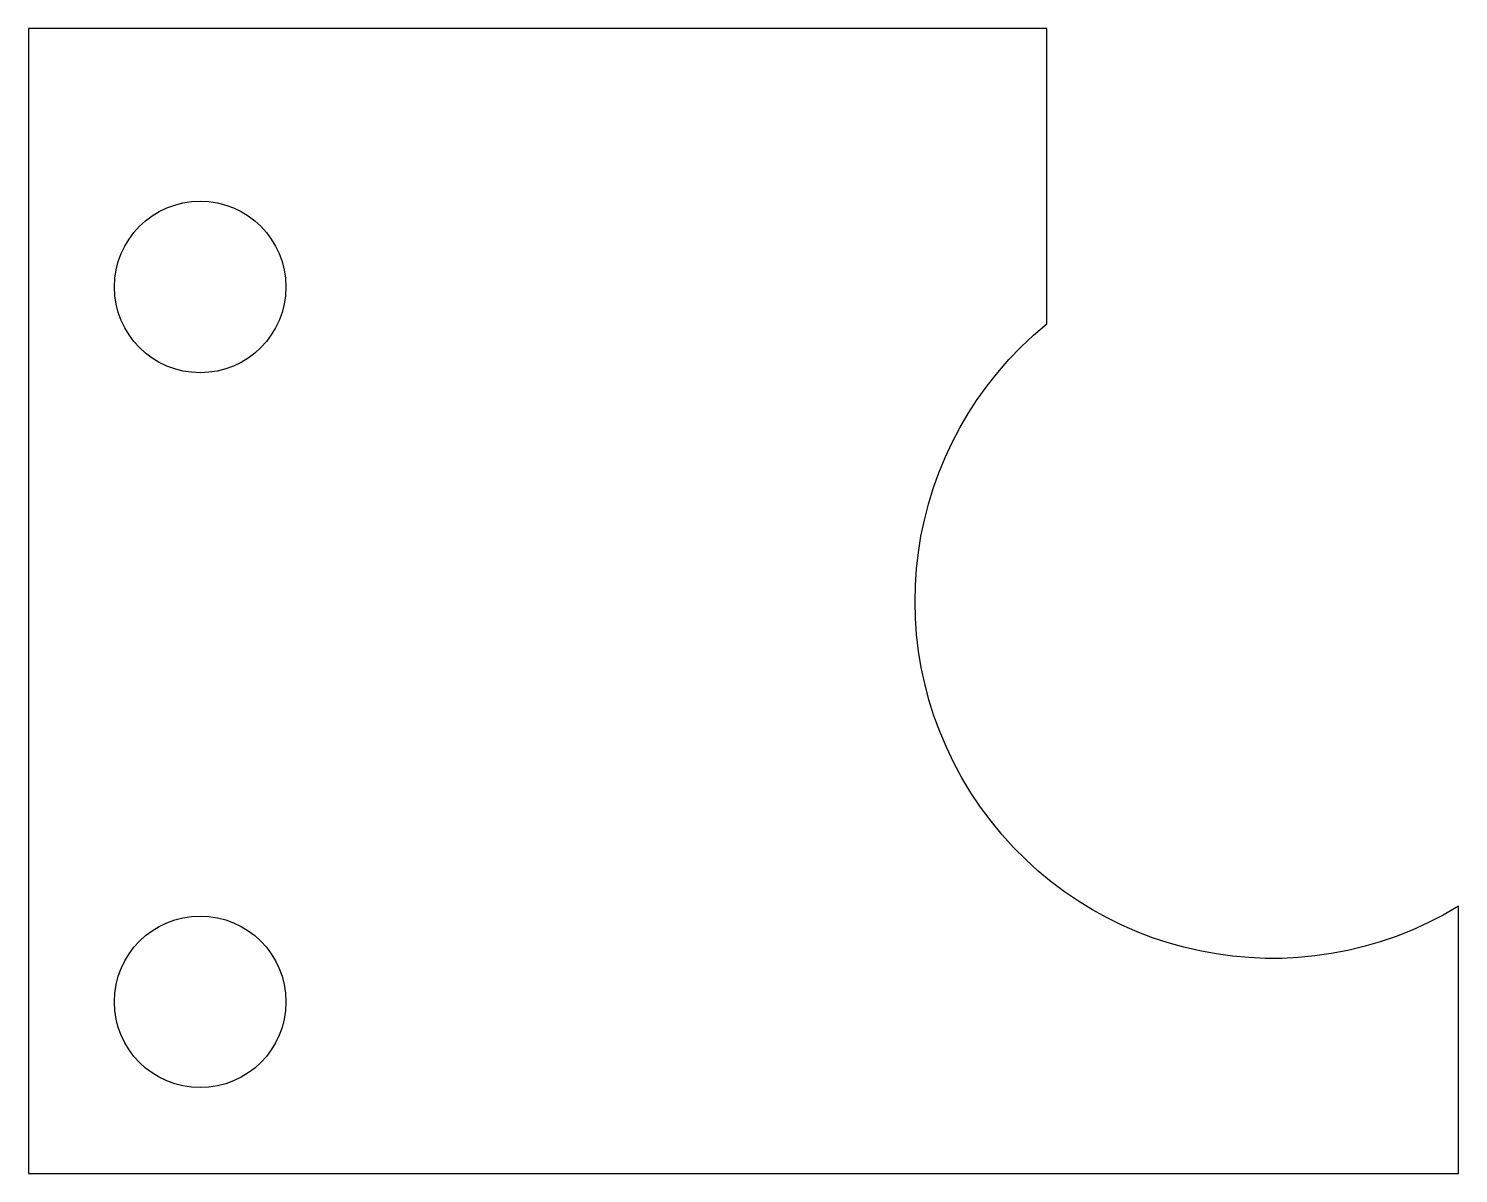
# Model space of a CAD drawing. Header units: millimetres. Extents: x -43.5 to 6.5, y -20 to 20.
import ezdxf

# ---------------------------------------------------------------- set-up
doc = ezdxf.new("R2010")
doc.units = ezdxf.units.MM

msp = doc.modelspace()

# ---------------------------------------------------------------- linework, layer by layer
msp.add_lwpolyline([(-7.893, 20.018), (-43.5, 20.018), (-43.5, -20.018), (6.5, -20.018), (6.5, -10.677, -0.93393), (-7.893, 9.693)], format="xyb", close=True)
for centre in [(-37.5, 10.982), (-37.5, -14.018)]:
    msp.add_circle(centre, 3)

doc.saveas('drawing.dxf')
